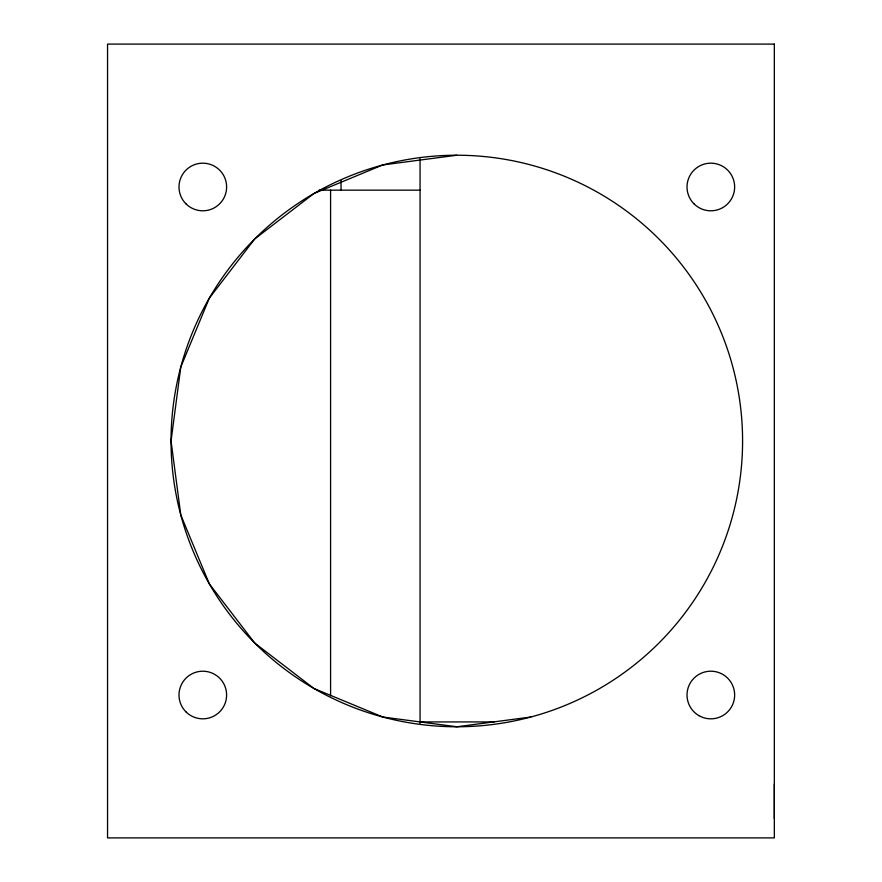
<?xml version="1.0" encoding="UTF-8"?>
<svg xmlns="http://www.w3.org/2000/svg" width="882" height="882" viewBox="0 0 882 882"><rect width="100%" height="100%" fill="white"/><g stroke="black" fill="none" stroke-linecap="round" stroke-linejoin="round"><path stroke-width="1.32" d="M456.821 155.232L382.678 164.967L313.937 193.522L254.744 238.934L209.332 298.116L180.788 367.033L171.053 441L180.788 514.967L209.332 583.884L254.744 643.066L313.937 688.478L382.854 717.033L456.821 726.768L530.777 717.033M319.041 190.159L420.053 190.159M420.053 721.928L494.207 721.928M774.341 783.922L774.341 818.849M420.053 158.782L420.053 723.306M341.047 180.612L341.047 190.159M330.585 190.159L330.585 695.755M774.341 44.1L107.549 44.1L107.549 837.9L774.341 837.9L774.341 44.1M185.959 203.819A23.814 23.814 0 0 0 225.803 193.147A23.814 23.814 0 0 0 196.642 163.986A23.814 23.814 0 0 0 185.959 203.819M185.959 711.851A23.814 23.814 0 0 0 225.803 701.179A23.814 23.814 0 0 0 196.642 672.018A23.814 23.814 0 0 0 185.959 711.851M254.744 643.066A285.768 285.768 0 0 0 732.843 514.967A285.768 285.768 0 0 0 382.854 164.967A285.768 285.768 0 0 0 254.744 643.066M694.266 204.095A23.814 23.814 0 0 0 733.934 192.772A23.814 23.814 0 0 0 704.299 164.085A23.814 23.814 0 0 0 694.266 204.095M698.93 715.644A23.814 23.814 0 0 0 734.651 695.016A23.814 23.814 0 0 0 698.93 674.388A23.814 23.814 0 0 0 698.93 715.644"/></g></svg>
